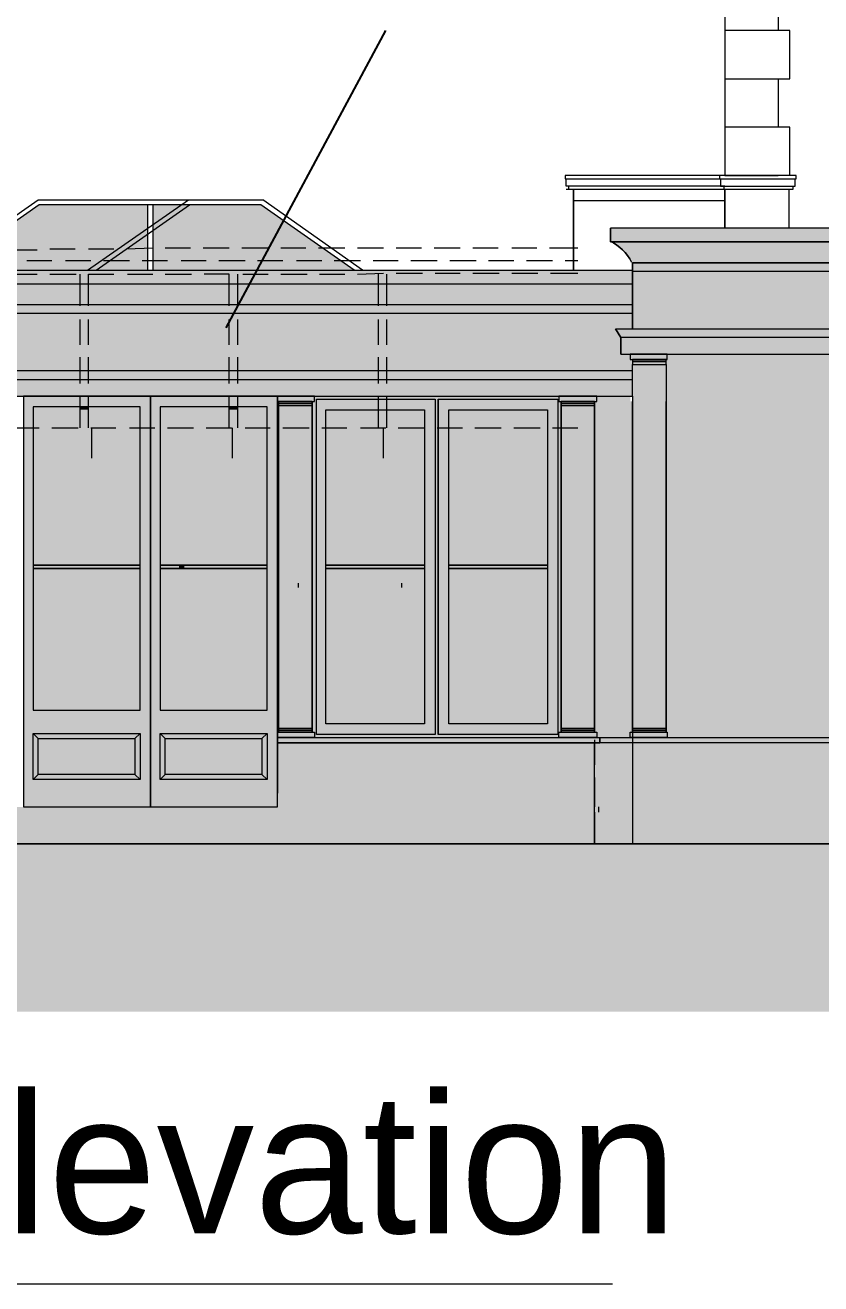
# Model space of a CAD drawing. Header units: millimetres. Extents: x -5841 to 140562, y 1006 to 102310.
# Drawn here: x 66002 to 70730, y 80517 to 87990 of the extents above; entities that cross this region are included whole.
import ezdxf

# ---------------------------------------------------------------- set-up
doc = ezdxf.new("R2010")
doc.units = ezdxf.units.MM
doc.header["$LTSCALE"] = 10
doc.layers.add('PDF17_0', color=7, linetype='Continuous')
doc.layers.add('PDF17_Text', color=7, linetype='Continuous')
doc.layers.add('PDF17_KD - WALL - LOADBEARING', color=7, linetype='Continuous', true_color=0x939598)
doc.styles.add('PDF FuturaCom-Book', font='arial.ttf')

msp = doc.modelspace()

# ---------------------------------------------------------------- linework, layer by layer
at = {"layer": 'PDF17_0', "lineweight": 0}
for p, q in [((69610.26657, 86579.51761), (69610.26657, 86186.57206)), ((69610.26657, 86186.57206), (69610.26657, 86579.51761)), ((69610.26657, 86579.51761), (69610.26657, 86186.57206)), ((69610.26657, 86186.57206), (69610.26657, 86579.51761)), ((69610.26657, 86579.51761), (77768.56471, 86579.51761))]:
    msp.add_line(p, q, dxfattribs=at)
for points in [[(70159.1429, 89305.18756), (70159.1429, 87097.20778), (69211.08378, 87097.20778), (69211.08378, 87078.49609), (70159.1429, 87078.49609)], [(70159.1429, 88244.85829), (70477.24168, 88244.85829), (70477.24168, 87957.94566)], [(70477.24168, 87671.03304), (70545.85122, 87671.03304), (70545.85122, 87957.94566), (70159.1429, 87957.94566)], [(70159.1429, 87671.03304), (70477.24168, 87671.03304), (70477.24168, 87384.12041)], [(70583.2746, 87097.20778), (70545.85122, 87097.20778), (70545.85122, 87384.12041), (70159.1429, 87384.12041)], [(70159.1429, 87034.83547), (69217.32102, 87034.83547), (69217.32102, 87078.49609)], [(70134.19397, 87078.49609), (70134.19397, 87034.83547), (70577.03737, 87034.83547), (70577.03737, 87078.49609)], [(70159.1429, 87097.20778), (70477.24168, 87097.20778)], [(69217.32102, 87016.12378), (70159.1429, 87016.12378), (70159.1429, 86785.34623), (70159.1429, 87016.12378)], [(69229.79548, 87034.83547), (69229.79548, 87016.12378)], [(69260.98163, 87016.12378), (69260.98163, 86535.85699)], [(70152.90566, 87034.83547), (70152.90566, 87016.12378), (70564.56291, 87016.12378), (70564.56291, 87034.83547)], [(70539.61399, 87016.12378), (70539.61399, 86785.34623)], [(67957.40035, 86535.85699), (67402.2868, 86922.56532), (66086.23106, 86922.56532), (65531.1175, 86535.85699)], [(66079.99382, 86953.75147), (67414.76126, 86953.75147)], [(66423.04153, 86535.85699), (66978.15509, 86922.56532)], [(66728.66585, 86922.56532), (66728.66585, 86535.85699)], [(66759.852, 86922.56532), (66759.852, 86535.85699)], [(70159.1429, 86947.51424), (69260.98163, 86947.51424)], [(77868.36041, 86704.26223), (69479.28472, 86704.26223), (77868.36041, 86704.26223), (77868.36041, 86785.34623), (69479.28472, 86785.34623), (69479.28472, 86704.26223), (69479.28472, 86785.34623)], [(63978.04698, 86535.85699), (69610.26657, 86535.85699)], [(69610.26657, 86529.61976), (77768.56471, 86529.61976)], [(63978.04698, 86454.77299), (69610.26657, 86454.77299)], [(69610.26657, 86330.02837), (64102.7916, 86330.02837), (64102.7916, 85937.08282), (64102.7916, 86330.02837)], [(64102.7916, 86280.13052), (69610.26657, 86280.13052)], [(69541.65703, 86136.67421), (69510.47087, 86186.57206)], [(69541.65703, 86036.87851), (77830.93702, 86036.87851)], [(69610.26657, 85787.38927), (69610.26657, 85974.5062)], [(69809.85796, 85974.5062), (69809.85796, 83791.47536), (69809.85796, 85756.20312)], [(69610.26657, 85937.08282), (64009.23313, 85937.08282), (64040.41929, 85887.18497), (69610.26657, 85887.18497)], [(64096.55437, 85787.38927), (64040.41929, 85787.38927), (64040.41929, 85887.18497), (64040.41929, 85787.38927), (64314.85745, 85787.38927), (64314.85745, 85756.20312), (64221.29899, 85756.20312), (64314.85745, 85756.20312), (64314.85745, 85787.38927), (64040.41929, 85787.38927), (69610.26657, 85787.38927), (69610.26657, 83130.32887)], [(68437.66714, 85768.67758), (68437.66714, 83779.00089)], [(68456.37883, 85768.67758), (68456.37883, 83779.00089)], [(64102.7916, 83729.10305), (64102.7916, 83130.32887), (86800.07519, 83130.32887), (86800.07519, 85700.06804), (85247.00468, 85700.06804)], [(66079.99382, 83754.05197), (66048.80767, 83785.23812)], [(66834.69877, 83754.05197), (66803.51262, 83785.23812)], [(67502.08249, 83760.2892), (69416.91241, 83760.2892)], [(72934.71069, 83729.10305), (67502.08249, 83729.10305), (69416.91241, 83729.10305)], [(67508.31972, 83760.2892), (72934.71069, 83760.2892)], [(69385.72625, 83130.32887), (69385.72625, 83729.10305)], [(66079.99382, 83541.98612), (66048.80767, 83510.79996)], [(66834.69877, 83541.98612), (66803.51262, 83510.79996)], [(87217.96967, 83130.32887), (89020.52943, 83130.32887), (62306.46907, 83130.32887)], [(62356.36692, 80516.92908), (69491.75918, 80516.92908)]]:
    msp.add_lwpolyline(points, dxfattribs=at)
at = {"layer": 'PDF17_0', "lineweight": 25}
msp.add_lwpolyline([(67196.45817, 86192.80929), (68144.51728, 87957.94566)], dxfattribs=at)
at = {"layer": 'PDF17_0', "lineweight": 0}
for points in [[(70583.2746, 87097.20778), (70127.95674, 87097.20778), (70127.95674, 87078.49609), (70583.2746, 87078.49609)], [(69260.98163, 86535.85699), (69260.98163, 87016.12378)], [(69610.26657, 86579.51761), (69610.26657, 86186.57206)], [(69510.47087, 86186.57206), (69541.65703, 86136.67421), (69541.65703, 86036.87851), (69541.65703, 86136.67421)], [(77830.93702, 86136.67421), (77830.93702, 86036.87851), (77830.93702, 86136.67421), (69541.65703, 86136.67421), (69541.65703, 86036.87851), (69541.65703, 86136.67421), (69510.47087, 86186.57206), (77862.12318, 86186.57206)], [(69597.79211, 86005.69236), (69816.09519, 86005.69236), (69816.09519, 86036.87851), (69597.79211, 86036.87851)], [(69597.79211, 86005.69236), (69816.09519, 86005.69236), (69816.09519, 86036.87851), (69597.79211, 86036.87851)], [(69597.79211, 86005.69236), (69816.09519, 86005.69236), (69816.09519, 86036.87851), (69597.79211, 86036.87851)], [(69597.79211, 86005.69236), (69816.09519, 86005.69236), (69816.09519, 86036.87851), (69597.79211, 86036.87851)], [(69610.26657, 85993.2179), (69809.85796, 85993.2179), (69809.85796, 86005.69236), (69610.26657, 86005.69236)], [(69610.26657, 85993.2179), (69809.85796, 85993.2179), (69809.85796, 86005.69236), (69610.26657, 86005.69236)], [(69610.26657, 85993.2179), (69809.85796, 85993.2179), (69809.85796, 86005.69236), (69610.26657, 86005.69236)], [(69610.26657, 85993.2179), (69809.85796, 85993.2179), (69809.85796, 86005.69236), (69610.26657, 86005.69236)], [(69610.26657, 85974.5062), (69809.85796, 85974.5062), (69809.85796, 85993.2179), (69610.26657, 85993.2179)], [(69610.26657, 85974.5062), (69809.85796, 85974.5062), (69809.85796, 85993.2179), (69610.26657, 85993.2179)], [(69610.26657, 85974.5062), (69809.85796, 85974.5062), (69809.85796, 85993.2179), (69610.26657, 85993.2179)], [(69610.26657, 85974.5062), (69809.85796, 85974.5062), (69809.85796, 85993.2179), (69610.26657, 85993.2179)], [(66747.37754, 85787.38927), (65992.67259, 85787.38927), (65992.67259, 83348.63196), (66747.37754, 83348.63196)], [(66747.37754, 85787.38927), (65992.67259, 85787.38927), (65992.67259, 83348.63196), (66747.37754, 83348.63196)], [(66685.00523, 85725.01696), (66048.80767, 85725.01696), (66048.80767, 83922.45721), (66685.00523, 83922.45721)], [(66685.00523, 85725.01696), (66048.80767, 85725.01696), (66048.80767, 83922.45721), (66685.00523, 83922.45721)], [(66747.37754, 83429.71596), (66747.37754, 85787.38927)], [(67502.08249, 85787.38927), (66747.37754, 85787.38927), (66747.37754, 83348.63196), (67502.08249, 83348.63196)], [(67502.08249, 85787.38927), (66747.37754, 85787.38927), (66747.37754, 83348.63196), (67502.08249, 83348.63196)], [(67439.71018, 85725.01696), (66803.51262, 85725.01696), (66803.51262, 83922.45721), (67439.71018, 83922.45721)], [(67439.71018, 85725.01696), (66803.51262, 85725.01696), (66803.51262, 83922.45721), (67439.71018, 83922.45721)], [(67502.08249, 85756.20312), (67720.38558, 85756.20312), (67720.38558, 85787.38927), (67502.08249, 85787.38927)], [(67502.08249, 85756.20312), (67720.38558, 85756.20312), (67720.38558, 85787.38927), (67502.08249, 85787.38927)], [(67502.08249, 83429.71596), (67502.08249, 85787.38927)], [(67508.31972, 85756.20312), (67508.31972, 83791.47536)], [(67508.31972, 85743.72866), (67707.91111, 85743.72866), (67707.91111, 85756.20312), (67508.31972, 85756.20312)], [(67508.31972, 85743.72866), (67707.91111, 85743.72866), (67707.91111, 85756.20312), (67508.31972, 85756.20312)], [(67508.31972, 85756.20312), (67508.31972, 83791.47536)], [(67508.31972, 85731.2542), (67707.91111, 85731.2542), (67707.91111, 85743.72866), (67508.31972, 85743.72866)], [(67508.31972, 85731.2542), (67707.91111, 85731.2542), (67707.91111, 85743.72866), (67508.31972, 85743.72866)], [(67707.91111, 85756.20312), (67707.91111, 83791.47536)], [(67732.86004, 85768.67758), (68437.66714, 85768.67758), (68437.66714, 83779.00089), (67732.86004, 83779.00089)], [(68456.37883, 85768.67758), (69167.42317, 85768.67758), (69167.42317, 83779.00089), (68456.37883, 83779.00089)], [(69173.6604, 85756.20312), (69398.20071, 85756.20312), (69398.20071, 85787.38927), (69173.6604, 85787.38927)], [(69173.6604, 85756.20312), (69398.20071, 85756.20312), (69398.20071, 85787.38927), (69173.6604, 85787.38927)], [(69186.13486, 85756.20312), (69186.13486, 83791.47536)], [(69186.13486, 85743.72866), (69385.72625, 85743.72866), (69385.72625, 85756.20312), (69186.13486, 85756.20312)], [(69186.13486, 85743.72866), (69385.72625, 85743.72866), (69385.72625, 85756.20312), (69186.13486, 85756.20312)], [(69186.13486, 85731.2542), (69385.72625, 85731.2542), (69385.72625, 85743.72866), (69186.13486, 85743.72866)], [(69186.13486, 85731.2542), (69385.72625, 85731.2542), (69385.72625, 85743.72866), (69186.13486, 85743.72866)], [(69385.72625, 85756.20312), (69385.72625, 83791.47536)], [(69610.26657, 85756.20312), (69610.26657, 83791.47536)], [(67788.99512, 85706.30527), (68375.29483, 85706.30527), (68375.29483, 83841.3732), (67788.99512, 83841.3732)], [(68518.75114, 85706.30527), (69105.05086, 85706.30527), (69105.05086, 83841.3732), (68518.75114, 83841.3732)], [(66685.00523, 84783.19508), (66048.80767, 84783.19508)], [(66685.00523, 84764.48339), (66048.80767, 84764.48339)], [(67439.71018, 84783.19508), (66803.51262, 84783.19508)], [(67439.71018, 84764.48339), (66803.51262, 84764.48339)], [(68375.29483, 84783.19508), (67788.99512, 84783.19508)], [(68375.29483, 84764.48339), (67788.99512, 84764.48339)], [(69105.05086, 84783.19508), (68518.75114, 84783.19508)], [(69105.05086, 84764.48339), (68518.75114, 84764.48339)], [(66048.80767, 83785.23812), (66685.00523, 83785.23812), (66685.00523, 83510.79996), (66048.80767, 83510.79996)], [(66048.80767, 83785.23812), (66685.00523, 83785.23812), (66685.00523, 83510.79996), (66048.80767, 83510.79996)], [(66685.00523, 83785.23812), (66653.81908, 83754.05197)], [(66803.51262, 83785.23812), (67439.71018, 83785.23812), (67439.71018, 83510.79996), (66803.51262, 83510.79996)], [(66803.51262, 83785.23812), (67439.71018, 83785.23812), (67439.71018, 83510.79996), (66803.51262, 83510.79996)], [(67439.71018, 83785.23812), (67408.52403, 83754.05197)], [(67502.08249, 83791.47536), (67720.38558, 83791.47536), (67720.38558, 83760.2892), (67502.08249, 83760.2892)], [(67508.31972, 83816.42428), (67707.91111, 83816.42428), (67707.91111, 83803.94982), (67508.31972, 83803.94982)], [(67508.31972, 83816.42428), (67707.91111, 83816.42428), (67707.91111, 83803.94982), (67508.31972, 83803.94982)], [(67508.31972, 83803.94982), (67707.91111, 83803.94982), (67707.91111, 83791.47536), (67508.31972, 83791.47536)], [(67508.31972, 83803.94982), (67707.91111, 83803.94982), (67707.91111, 83791.47536), (67508.31972, 83791.47536)], [(69173.6604, 83791.47536), (69398.20071, 83791.47536), (69398.20071, 83760.2892), (69173.6604, 83760.2892)], [(69173.6604, 83791.47536), (69398.20071, 83791.47536), (69398.20071, 83760.2892), (69173.6604, 83760.2892)], [(69186.13486, 83816.42428), (69385.72625, 83816.42428), (69385.72625, 83803.94982), (69186.13486, 83803.94982)], [(69186.13486, 83816.42428), (69385.72625, 83816.42428), (69385.72625, 83803.94982), (69186.13486, 83803.94982)], [(69186.13486, 83803.94982), (69385.72625, 83803.94982), (69385.72625, 83791.47536), (69186.13486, 83791.47536)], [(69186.13486, 83803.94982), (69385.72625, 83803.94982), (69385.72625, 83791.47536), (69186.13486, 83791.47536)], [(69597.79211, 83791.47536), (69816.09519, 83791.47536), (69816.09519, 83760.2892), (69597.79211, 83760.2892)], [(69610.26657, 83816.42428), (69809.85796, 83816.42428), (69809.85796, 83803.94982), (69610.26657, 83803.94982)], [(69610.26657, 83816.42428), (69809.85796, 83816.42428), (69809.85796, 83803.94982), (69610.26657, 83803.94982)], [(69610.26657, 83803.94982), (69809.85796, 83803.94982), (69809.85796, 83791.47536), (69610.26657, 83791.47536)], [(69610.26657, 83803.94982), (69809.85796, 83803.94982), (69809.85796, 83791.47536), (69610.26657, 83791.47536)], [(66079.99382, 83754.05197), (66653.81908, 83754.05197), (66653.81908, 83541.98612), (66079.99382, 83541.98612)], [(66079.99382, 83754.05197), (66653.81908, 83754.05197), (66653.81908, 83541.98612), (66079.99382, 83541.98612)], [(66834.69877, 83754.05197), (67408.52403, 83754.05197), (67408.52403, 83541.98612), (66834.69877, 83541.98612)], [(66834.69877, 83754.05197), (67408.52403, 83754.05197), (67408.52403, 83541.98612), (66834.69877, 83541.98612)], [(69416.91241, 83760.2892), (69416.91241, 83729.10305), (69385.72625, 83729.10305), (69416.91241, 83729.10305)], [(66685.00523, 83510.79996), (66653.81908, 83541.98612)], [(67439.71018, 83510.79996), (67408.52403, 83541.98612)]]:
    msp.add_lwpolyline(points, close=True, dxfattribs=at)
msp.add_lwpolyline([(69605.79448, 86583.92311, 0.1570923736), (69478.53808, 86708.17735, -0.1570923736)], format="xyb", close=True, dxfattribs=at)
at = {"layer": 'PDF17_0', "color": 0, "lineweight": 0, "true_color": 0x939598}
for points in [[(66073.75659, 86654.36438), (65917.82582, 86654.36438)], [(66298.29691, 86660.60161), (66148.60337, 86660.60161)], [(66529.07446, 86660.60161), (66379.38091, 86660.60161)], [(66759.852, 86666.83885), (66603.92123, 86660.60161)], [(66984.39232, 86666.83885), (66834.69877, 86666.83885)], [(67215.16987, 86666.83885), (67059.23909, 86666.83885)], [(67445.94741, 86666.83885), (67364.86341, 86666.83885), (67290.01664, 86666.83885)], [(67670.48773, 86666.83885), (67520.79418, 86666.83885)], [(67901.26528, 86666.83885), (67745.3345, 86666.83885)], [(68132.04282, 86666.83885), (67976.11205, 86666.83885)], [(68356.58314, 86666.83885), (68206.88959, 86666.83885)], [(68587.36068, 86666.83885), (68431.42991, 86666.83885)], [(68811.901, 86666.83885), (68662.20746, 86666.83885)], [(69042.67855, 86666.83885), (68892.985, 86666.83885)], [(69285.93056, 86666.83885), (69117.52532, 86666.83885)], [(66011.38428, 86591.99207), (66161.07783, 86591.99207)], [(66242.16183, 86591.99207), (66391.85537, 86591.99207)], [(66466.70215, 86591.99207), (66622.63292, 86591.99207)], [(66697.47969, 86591.99207), (66847.17324, 86591.99207)], [(66928.25724, 86591.99207), (67077.95078, 86591.99207)], [(67152.79756, 86591.99207), (67308.72833, 86591.99207)], [(67383.5751, 86591.99207), (67533.26865, 86591.99207)], [(67614.35265, 86591.99207), (67764.04619, 86591.99207)], [(67838.89297, 86591.99207), (67994.82374, 86591.99207)], [(68069.67051, 86591.99207), (68219.36406, 86591.99207)], [(68294.21083, 86591.99207), (68450.1416, 86591.99207)], [(68524.98837, 86591.99207), (68680.91915, 86591.99207)], [(68755.76592, 86591.99207), (68905.45947, 86591.99207)], [(68980.30624, 86591.99207), (69136.23701, 86591.99207)], [(69211.08378, 86591.99207), (69285.93056, 86591.99207)], [(65924.06305, 86510.90807), (66073.75659, 86510.90807)], [(66148.60337, 86510.90807), (66304.53414, 86510.90807)], [(66329.48306, 86323.79114), (66329.48306, 86510.90807)], [(66379.38091, 86323.79114), (66379.38091, 86510.90807), (66529.07446, 86510.90807)], [(66610.15846, 86510.90807), (66759.852, 86510.90807)], [(66834.69877, 86510.90807), (66990.62955, 86510.90807)], [(67215.16987, 86323.79114), (67215.16987, 86510.90807), (67065.47632, 86510.90807)], [(67265.06771, 86323.79114), (67265.06771, 86510.90807)], [(67296.25387, 86510.90807), (67445.94741, 86510.90807)], [(67520.79418, 86510.90807), (67676.72496, 86510.90807)], [(67751.57173, 86510.90807), (67901.26528, 86510.90807)], [(67976.11205, 86510.90807), (68132.04282, 86517.1453)], [(68100.85667, 86323.79114), (68100.85667, 86510.90807)], [(68150.75452, 86323.79114), (68150.75452, 86510.90807)], [(68206.88959, 86517.1453), (68362.82037, 86517.1453)], [(68437.66714, 86517.1453), (68587.36068, 86517.1453)], [(68662.20746, 86517.1453), (68818.13823, 86517.1453)], [(68892.985, 86517.1453), (69048.91578, 86517.1453)], [(69123.76255, 86517.1453), (69285.93056, 86517.1453)], [(66329.48306, 86093.01359), (66329.48306, 86242.70714)], [(66379.38091, 86093.01359), (66379.38091, 86242.70714)], [(67215.16987, 86093.01359), (67215.16987, 86242.70714)], [(67265.06771, 86093.01359), (67265.06771, 86242.70714)], [(68100.85667, 86093.01359), (68100.85667, 86242.70714)], [(68150.75452, 86093.01359), (68150.75452, 86242.70714)], [(66329.48306, 85862.23605), (66329.48306, 86018.16682)], [(66379.38091, 85862.23605), (66379.38091, 86018.16682)], [(67215.16987, 85862.23605), (67215.16987, 86018.16682)], [(67265.06771, 85862.23605), (67265.06771, 86018.16682)], [(68100.85667, 85862.23605), (68100.85667, 86018.16682)], [(68150.75452, 85862.23605), (68150.75452, 86018.16682)], [(66329.48306, 85600.27234), (66329.48306, 85787.38927)], [(66379.38091, 85600.27234), (66379.38091, 85787.38927)], [(67215.16987, 85600.27234), (67215.16987, 85787.38927)], [(67265.06771, 85600.27234), (67265.06771, 85787.38927)], [(68100.85667, 85600.27234), (68100.85667, 85787.38927)], [(68150.75452, 85600.27234), (68150.75452, 85787.38927)], [(65936.53751, 85600.27234), (66086.23106, 85600.27234)], [(66161.07783, 85600.27234), (66317.0086, 85600.27234)], [(66391.85537, 85600.27234), (66541.54892, 85600.27234)], [(66398.09261, 85419.39265), (66398.09261, 85600.27234)], [(66622.63292, 85600.27234), (66772.32646, 85600.27234)], [(66847.17324, 85600.27234), (67003.10401, 85600.27234)], [(67077.95078, 85600.27234), (67227.64433, 85600.27234)], [(67233.88156, 85419.39265), (67233.88156, 85600.27234)], [(67308.72833, 85600.27234), (67458.42187, 85600.27234)], [(67508.31972, 85419.39265), (67508.31972, 85600.27234)], [(67533.26865, 85600.27234), (67689.19942, 85600.27234)], [(67764.04619, 85600.27234), (67913.73974, 85600.27234)], [(67994.82374, 85600.27234), (68144.51728, 85600.27234)], [(68132.04282, 85419.39265), (68132.04282, 85600.27234)], [(68219.36406, 85600.27234), (68375.29483, 85600.27234)], [(68450.1416, 85600.27234), (68599.83515, 85600.27234)], [(68674.68192, 85600.27234), (68830.61269, 85600.27234)], [(68905.45947, 85600.27234), (69061.39024, 85600.27234)], [(69136.23701, 85600.27234), (69285.93056, 85600.27234)], [(69385.72625, 85600.27234), (69385.72625, 85531.6628), (69385.72625, 85388.20649), (69385.72625, 85531.6628), (69385.72625, 85600.27234), (69385.72625, 85425.62988)], [(69385.72625, 85350.7831), (69385.72625, 85201.08956)], [(69385.72625, 85120.00556), (69385.72625, 84970.31201)], [(69385.72625, 84895.46524), (69385.72625, 84739.53447)], [(67626.82711, 84652.21323), (67626.82711, 84677.16216)], [(68238.07575, 84677.16216), (68238.07575, 84652.21323)], [(69385.72625, 84664.6877), (69385.72625, 84514.99415)], [(69385.72625, 84433.91015), (69385.72625, 84284.2166)], [(69385.72625, 84209.36983), (69385.72625, 84053.43906)], [(69385.72625, 83978.59229), (69385.72625, 83828.89874)], [(69385.72625, 83747.81474), (69385.72625, 83598.12119)], [(69385.72625, 83523.27442), (69385.72625, 83348.63196)], [(69410.67518, 83317.4458), (69410.67518, 83348.63196)], [(69385.72625, 83317.4458), (69385.72625, 83130.32887)]]:
    msp.add_lwpolyline(points, dxfattribs=at)
at = {"layer": 'PDF17_0', "color": 0, "lineweight": 0, "true_color": 0xededee}
msp.add_lwpolyline([(77768.56471, 86579.51761), (69610.26657, 86579.51761), (77768.56471, 86579.51761)], dxfattribs=at)
at = {"layer": 'PDF17_0', "color": 0, "lineweight": 0, "true_color": 0x939598}
for points in [[(69385.72625, 85163.66617), (69385.72625, 85313.35972)], [(69385.72625, 84932.88863), (69385.72625, 85088.8194)], [(69385.72625, 84702.11108), (69385.72625, 84858.04186)], [(69385.72625, 84477.57077), (69385.72625, 84627.26431)], [(69385.72625, 84259.26768), (69385.72625, 84402.72399)]]:
    msp.add_lwpolyline(points, close=True, dxfattribs=at)
at = {"layer": 'PDF17_0', "color": 0, "true_color": 0xededee, "transparency": 33554559}
for points in [[(77868.36041, 86785.34623), (69479.28472, 86785.34623), (77868.36041, 86704.26223)], [(69479.28472, 86785.34623), (77868.36041, 86704.26223), (69479.28472, 86704.26223)], [(77868.36041, 86704.26223), (69479.28472, 86704.26223), (77824.69979, 86660.60161)], [(69479.28472, 86704.26223), (77824.69979, 86660.60161), (69547.89426, 86660.60161)], [(77824.69979, 86660.60161), (69547.89426, 86660.60161), (77818.46256, 86648.12715)], [(69547.89426, 86660.60161), (77818.46256, 86648.12715), (69554.13149, 86648.12715)], [(77818.46256, 86648.12715), (69554.13149, 86648.12715), (77787.2764, 86616.941)], [(69554.13149, 86648.12715), (77787.2764, 86616.941), (69579.08041, 86616.941)], [(77787.2764, 86616.941), (69579.08041, 86616.941), (77768.56471, 86579.51761)], [(69579.08041, 86616.941), (77768.56471, 86579.51761), (69610.26657, 86579.51761)], [(69610.26657, 86579.51761), (77768.56471, 86579.51761), (77768.56471, 86579.51761)], [(77768.56471, 86579.51761), (69610.26657, 86579.51761), (77768.56471, 86186.57206)], [(69610.26657, 86579.51761), (77768.56471, 86186.57206), (69610.26657, 86186.57206)], [(69610.26657, 86535.85699), (63978.04698, 86535.85699), (69610.26657, 86454.77299)], [(63978.04698, 86535.85699), (69610.26657, 86454.77299), (63978.04698, 86454.77299)], [(69610.26657, 86454.77299), (63978.04698, 86454.77299), (69610.26657, 86436.0613)], [(63978.04698, 86454.77299), (69610.26657, 86436.0613), (64009.23313, 86436.0613)], [(69610.26657, 86436.0613), (64009.23313, 86436.0613), (69610.26657, 86404.87514)], [(64009.23313, 86436.0613), (69610.26657, 86404.87514), (64052.89375, 86404.87514)], [(69610.26657, 86404.87514), (64052.89375, 86404.87514), (69610.26657, 86373.68899)], [(64052.89375, 86404.87514), (69610.26657, 86373.68899), (64077.84267, 86373.68899)], [(69610.26657, 86373.68899), (64077.84267, 86373.68899), (69610.26657, 86330.02837)], [(64077.84267, 86373.68899), (69610.26657, 86330.02837), (64102.7916, 86330.02837)], [(69610.26657, 86330.02837), (64102.7916, 86330.02837), (69610.26657, 86186.57206)], [(64102.7916, 86330.02837), (69610.26657, 86186.57206), (64102.7916, 86186.57206)], [(69510.47087, 86186.57206), (64102.7916, 86186.57206), (69541.65703, 86136.67421)], [(64102.7916, 86186.57206), (69541.65703, 86136.67421), (64102.7916, 86136.67421)], [(77862.12318, 86186.57206), (69510.47087, 86186.57206), (77830.93702, 86136.67421)], [(69510.47087, 86186.57206), (77830.93702, 86136.67421), (69541.65703, 86136.67421)], [(69541.65703, 86136.67421), (64102.7916, 86136.67421), (69541.65703, 86036.87851)], [(64102.7916, 86136.67421), (69541.65703, 86036.87851), (64102.7916, 86036.87851)], [(77830.93702, 86136.67421), (69541.65703, 86136.67421), (77830.93702, 86036.87851)], [(69541.65703, 86136.67421), (77830.93702, 86036.87851), (69541.65703, 86036.87851)], [(69597.79211, 86036.87851), (64102.7916, 86036.87851), (69597.79211, 86005.69236)], [(64102.7916, 86036.87851), (69597.79211, 86005.69236), (64102.7916, 86005.69236)], [(71038.59247, 86036.87851), (69816.09519, 86036.87851), (71038.59247, 86005.69236)], [(69816.09519, 86036.87851), (71038.59247, 86005.69236), (69816.09519, 86005.69236)], [(69610.26657, 86005.69236), (64102.7916, 86005.69236), (69610.26657, 85937.08282)], [(64102.7916, 86005.69236), (69610.26657, 85937.08282), (64102.7916, 85937.08282)], [(71044.8297, 86005.69236), (69809.85796, 86005.69236), (71044.8297, 83791.47536)], [(69809.85796, 86005.69236), (71044.8297, 83791.47536), (69809.85796, 83791.47536)], [(69610.26657, 85937.08282), (64009.23313, 85937.08282), (69610.26657, 85887.18497)], [(64009.23313, 85937.08282), (69610.26657, 85887.18497), (64040.41929, 85887.18497)], [(69610.26657, 85887.18497), (64040.41929, 85887.18497), (69610.26657, 85787.38927)], [(64040.41929, 85887.18497), (69610.26657, 85787.38927), (64040.41929, 85787.38927)], [(69610.26657, 85756.20312), (69385.72625, 85756.20312), (69610.26657, 85743.72866)], [(69385.72625, 85756.20312), (69610.26657, 85743.72866), (69385.72625, 85743.72866)], [(69610.26657, 85743.72866), (69385.72625, 85743.72866), (69610.26657, 85731.2542)], [(69385.72625, 85743.72866), (69610.26657, 85731.2542), (69385.72625, 85731.2542)], [(69610.26657, 85731.2542), (69385.72625, 85731.2542), (69610.26657, 83816.42428)], [(69385.72625, 85731.2542), (69610.26657, 83816.42428), (69385.72625, 83816.42428)], [(69597.79211, 85787.38927), (69398.20071, 85787.38927), (69597.79211, 85756.20312)], [(69398.20071, 85787.38927), (69597.79211, 85756.20312), (69398.20071, 85756.20312)], [(69610.26657, 83816.42428), (69385.72625, 83816.42428), (69610.26657, 83803.94982)], [(69385.72625, 83816.42428), (69610.26657, 83803.94982), (69385.72625, 83803.94982)], [(69610.26657, 83803.94982), (69385.72625, 83803.94982), (69610.26657, 83791.47536)], [(69385.72625, 83803.94982), (69610.26657, 83791.47536), (69385.72625, 83791.47536)], [(69597.79211, 83791.47536), (69398.20071, 83791.47536), (69597.79211, 83760.2892)], [(69398.20071, 83791.47536), (69597.79211, 83760.2892), (69398.20071, 83760.2892)], [(71038.59247, 83791.47536), (69816.09519, 83791.47536), (71038.59247, 83760.2892)], [(69816.09519, 83791.47536), (71038.59247, 83760.2892), (69816.09519, 83760.2892)], [(69385.72625, 83729.10305), (67502.08249, 83729.10305), (69385.72625, 83348.63196)], [(67502.08249, 83729.10305), (69385.72625, 83348.63196), (67502.08249, 83348.63196)], [(69610.26657, 83729.10305), (69385.72625, 83729.10305), (69610.26657, 83130.32887)], [(69385.72625, 83729.10305), (69610.26657, 83130.32887), (69385.72625, 83130.32887)], [(72934.71069, 83729.10305), (69610.26657, 83729.10305), (72934.71069, 83348.63196)], [(69610.26657, 83729.10305), (72934.71069, 83348.63196), (69610.26657, 83348.63196)], [(69385.72625, 83348.63196), (64102.7916, 83348.63196), (69385.72625, 83130.32887)], [(64102.7916, 83348.63196), (69385.72625, 83130.32887), (64102.7916, 83130.32887)], [(77768.56471, 83348.63196), (69610.26657, 83348.63196), (77768.56471, 83130.32887)], [(69610.26657, 83348.63196), (77768.56471, 83130.32887), (69610.26657, 83130.32887)]]:
    msp.add_solid(points, dxfattribs=at)
at = {"layer": 'PDF17_0', "color": 0, "true_color": 0xc0ab87, "transparency": 33554559}
for points in [[(69816.09519, 86036.87851), (69597.79211, 86036.87851), (69816.09519, 86005.69236)], [(69597.79211, 86036.87851), (69816.09519, 86005.69236), (69597.79211, 86005.69236)], [(69809.85796, 86005.69236), (69610.26657, 86005.69236), (69809.85796, 85999.45513)], [(69610.26657, 86005.69236), (69809.85796, 85999.45513), (69610.26657, 85999.45513)], [(69809.85796, 85999.45513), (69610.26657, 85999.45513), (69809.85796, 83791.47536)], [(69610.26657, 85999.45513), (69809.85796, 83791.47536), (69610.26657, 83791.47536)], [(66747.37754, 85787.38927), (65992.67259, 85787.38927), (66747.37754, 85725.01696)], [(65992.67259, 85787.38927), (66747.37754, 85725.01696), (65992.67259, 85725.01696)], [(66048.80767, 85725.01696), (65992.67259, 85725.01696), (66048.80767, 83922.45721)], [(65992.67259, 85725.01696), (66048.80767, 83922.45721), (65992.67259, 83922.45721)], [(66747.37754, 85725.01696), (66685.00523, 85725.01696), (66747.37754, 83922.45721)], [(66685.00523, 85725.01696), (66747.37754, 83922.45721), (66685.00523, 83922.45721)], [(67502.08249, 85787.38927), (66747.37754, 85787.38927), (67502.08249, 85725.01696)], [(66747.37754, 85787.38927), (67502.08249, 85725.01696), (66747.37754, 85725.01696)], [(66803.51262, 85725.01696), (66747.37754, 85725.01696), (66803.51262, 83922.45721)], [(66747.37754, 85725.01696), (66803.51262, 83922.45721), (66747.37754, 83922.45721)], [(67502.08249, 85725.01696), (67439.71018, 85725.01696), (67502.08249, 83922.45721)], [(67439.71018, 85725.01696), (67502.08249, 83922.45721), (67439.71018, 83922.45721)], [(67720.38558, 85787.38927), (67502.08249, 85787.38927), (67720.38558, 85756.20312)], [(67502.08249, 85787.38927), (67720.38558, 85756.20312), (67502.08249, 85756.20312)], [(67508.31972, 85756.20312), (67502.08249, 85756.20312), (67508.31972, 85600.27234)], [(67502.08249, 85756.20312), (67508.31972, 85600.27234), (67502.08249, 85600.27234)], [(67707.91111, 85756.20312), (67508.31972, 85756.20312), (67707.91111, 83791.47536)], [(67508.31972, 85756.20312), (67707.91111, 83791.47536), (67508.31972, 83791.47536)], [(69186.13486, 85756.20312), (67707.91111, 85756.20312), (69186.13486, 85706.30527)], [(67707.91111, 85756.20312), (69186.13486, 85706.30527), (67707.91111, 85706.30527)], [(69173.6604, 85787.38927), (67720.38558, 85787.38927), (69173.6604, 85756.20312)], [(67720.38558, 85787.38927), (69173.6604, 85756.20312), (67720.38558, 85756.20312)], [(69398.20071, 85787.38927), (69173.6604, 85787.38927), (69398.20071, 85756.20312)], [(69173.6604, 85787.38927), (69398.20071, 85756.20312), (69173.6604, 85756.20312)], [(69385.72625, 85756.20312), (69186.13486, 85756.20312), (69385.72625, 83791.47536)], [(69186.13486, 85756.20312), (69385.72625, 83791.47536), (69186.13486, 83791.47536)], [(67788.99512, 85706.30527), (67707.91111, 85706.30527), (67788.99512, 84783.19508)], [(67707.91111, 85706.30527), (67788.99512, 84783.19508), (67707.91111, 84783.19508)], [(68518.75114, 85706.30527), (68375.29483, 85706.30527), (68518.75114, 84783.19508)], [(68375.29483, 85706.30527), (68518.75114, 84783.19508), (68375.29483, 84783.19508)], [(69186.13486, 85706.30527), (69105.05086, 85706.30527), (69186.13486, 84783.19508)], [(69105.05086, 85706.30527), (69186.13486, 84783.19508), (69105.05086, 84783.19508)], [(67508.31972, 85600.27234), (67502.08249, 85600.27234), (67508.31972, 85531.6628)], [(67502.08249, 85600.27234), (67508.31972, 85531.6628), (67502.08249, 85531.6628)], [(67508.31972, 85531.6628), (67502.08249, 85531.6628), (67508.31972, 83803.94982)], [(67502.08249, 85531.6628), (67508.31972, 83803.94982), (67502.08249, 83803.94982)], [(66685.00523, 84783.19508), (66048.80767, 84783.19508), (66685.00523, 84764.48339)], [(66048.80767, 84783.19508), (66685.00523, 84764.48339), (66048.80767, 84764.48339)], [(66915.78278, 84783.19508), (66803.51262, 84783.19508), (66915.78278, 84764.48339)], [(66803.51262, 84783.19508), (66915.78278, 84764.48339), (66803.51262, 84764.48339)], [(66946.96893, 84783.19508), (66915.78278, 84783.19508), (66946.96893, 84764.48339)], [(66915.78278, 84783.19508), (66946.96893, 84764.48339), (66915.78278, 84764.48339)], [(67439.71018, 84783.19508), (66946.96893, 84783.19508), (67439.71018, 84764.48339)], [(66946.96893, 84783.19508), (67439.71018, 84764.48339), (66946.96893, 84764.48339)], [(69186.13486, 84783.19508), (67707.91111, 84783.19508), (69186.13486, 84764.48339)], [(67707.91111, 84783.19508), (69186.13486, 84764.48339), (67707.91111, 84764.48339)], [(67788.99512, 84764.48339), (67707.91111, 84764.48339), (67788.99512, 83841.3732)], [(67707.91111, 84764.48339), (67788.99512, 83841.3732), (67707.91111, 83841.3732)], [(68518.75114, 84764.48339), (68375.29483, 84764.48339), (68518.75114, 83841.3732)], [(68375.29483, 84764.48339), (68518.75114, 83841.3732), (68375.29483, 83841.3732)], [(69186.13486, 84764.48339), (69105.05086, 84764.48339), (69186.13486, 83841.3732)], [(69105.05086, 84764.48339), (69186.13486, 83841.3732), (69105.05086, 83841.3732)], [(66747.37754, 83922.45721), (65992.67259, 83922.45721), (66747.37754, 83348.63196)], [(65992.67259, 83922.45721), (66747.37754, 83348.63196), (65992.67259, 83348.63196)], [(67502.08249, 83922.45721), (66747.37754, 83922.45721), (67502.08249, 83348.63196)], [(66747.37754, 83922.45721), (67502.08249, 83348.63196), (66747.37754, 83348.63196)], [(67508.31972, 83803.94982), (67502.08249, 83803.94982), (67508.31972, 83791.47536)], [(67502.08249, 83803.94982), (67508.31972, 83791.47536), (67502.08249, 83791.47536)], [(67720.38558, 83791.47536), (67502.08249, 83791.47536), (67720.38558, 83760.2892)], [(67502.08249, 83791.47536), (67720.38558, 83760.2892), (67502.08249, 83760.2892)], [(69186.13486, 83841.3732), (67707.91111, 83841.3732), (69186.13486, 83791.47536)], [(67707.91111, 83841.3732), (69186.13486, 83791.47536), (67707.91111, 83791.47536)], [(69173.6604, 83791.47536), (67720.38558, 83791.47536), (69173.6604, 83760.2892)], [(67720.38558, 83791.47536), (69173.6604, 83760.2892), (67720.38558, 83760.2892)], [(69398.20071, 83791.47536), (69173.6604, 83791.47536), (69398.20071, 83760.2892)], [(69173.6604, 83791.47536), (69398.20071, 83760.2892), (69173.6604, 83760.2892)], [(69816.09519, 83791.47536), (69597.79211, 83791.47536), (69816.09519, 83760.2892)], [(69597.79211, 83791.47536), (69816.09519, 83760.2892), (69597.79211, 83760.2892)], [(69416.91241, 83760.2892), (67502.08249, 83760.2892), (69416.91241, 83729.10305)], [(67502.08249, 83760.2892), (69416.91241, 83729.10305), (67502.08249, 83729.10305)], [(69610.26657, 83760.2892), (69416.91241, 83760.2892), (69610.26657, 83729.10305)], [(69416.91241, 83760.2892), (69610.26657, 83729.10305), (69416.91241, 83729.10305)], [(72934.71069, 83760.2892), (69610.26657, 83760.2892), (72934.71069, 83729.10305)], [(69610.26657, 83760.2892), (72934.71069, 83729.10305), (69610.26657, 83729.10305)]]:
    msp.add_solid(points, dxfattribs=at)
at = {"layer": 'PDF17_KD - WALL - LOADBEARING', "color": 7, "lineweight": 0}
for points in [[(65481.21965, 86535.85699), (66079.99382, 86953.75147)], [(66373.14368, 86535.85699), (66971.91786, 86953.75147)], [(68007.2982, 86535.85699), (67414.76126, 86953.75147)]]:
    msp.add_lwpolyline(points, dxfattribs=at)
at = {"layer": 'PDF17_KD - WALL - LOADBEARING', "color": 0, "true_color": 0xafdcf8, "transparency": 33554559}
for points in [[(66086.23106, 86922.56532), (66728.66585, 86535.85699), (65531.1175, 86535.85699)], [(66728.66585, 86922.56532), (66086.23106, 86922.56532), (66728.66585, 86535.85699)], [(67402.2868, 86922.56532), (66759.852, 86922.56532), (67957.40035, 86535.85699)], [(66759.852, 86922.56532), (67957.40035, 86535.85699), (66759.852, 86535.85699)], [(66329.48306, 85725.01696), (66048.80767, 85725.01696), (66329.48306, 85706.30527)], [(66048.80767, 85725.01696), (66329.48306, 85706.30527), (66048.80767, 85706.30527)], [(66379.38091, 85725.01696), (66329.48306, 85725.01696), (66379.38091, 85706.30527)], [(66329.48306, 85725.01696), (66379.38091, 85706.30527), (66329.48306, 85706.30527)], [(66685.00523, 85725.01696), (66379.38091, 85725.01696), (66685.00523, 85706.30527)], [(66379.38091, 85725.01696), (66685.00523, 85706.30527), (66379.38091, 85706.30527)], [(67215.16987, 85725.01696), (66803.51262, 85725.01696), (67215.16987, 85706.30527)], [(66803.51262, 85725.01696), (67215.16987, 85706.30527), (66803.51262, 85706.30527)], [(67265.06771, 85725.01696), (67215.16987, 85725.01696), (67265.06771, 85706.30527)], [(67215.16987, 85725.01696), (67265.06771, 85706.30527), (67215.16987, 85706.30527)], [(67439.71018, 85725.01696), (67265.06771, 85725.01696), (67439.71018, 85706.30527)], [(67265.06771, 85725.01696), (67439.71018, 85706.30527), (67265.06771, 85706.30527)], [(66329.48306, 85706.30527), (66048.80767, 85706.30527), (66329.48306, 85600.27234)], [(66048.80767, 85706.30527), (66329.48306, 85600.27234), (66048.80767, 85600.27234)], [(66379.38091, 85706.30527), (66329.48306, 85706.30527), (66379.38091, 85600.27234)], [(66329.48306, 85706.30527), (66379.38091, 85600.27234), (66329.48306, 85600.27234)], [(66685.00523, 85706.30527), (66379.38091, 85706.30527), (66685.00523, 85600.27234)], [(66379.38091, 85706.30527), (66685.00523, 85600.27234), (66379.38091, 85600.27234)], [(67215.16987, 85706.30527), (66803.51262, 85706.30527), (67215.16987, 85600.27234)], [(66803.51262, 85706.30527), (67215.16987, 85600.27234), (66803.51262, 85600.27234)], [(67265.06771, 85706.30527), (67215.16987, 85706.30527), (67265.06771, 85600.27234)], [(67215.16987, 85706.30527), (67265.06771, 85600.27234), (67215.16987, 85600.27234)], [(67439.71018, 85706.30527), (67265.06771, 85706.30527), (67439.71018, 85600.27234)], [(67265.06771, 85706.30527), (67439.71018, 85600.27234), (67265.06771, 85600.27234)], [(68100.85667, 85706.30527), (67788.99512, 85706.30527), (68100.85667, 85600.27234)], [(67788.99512, 85706.30527), (68100.85667, 85600.27234), (67788.99512, 85600.27234)], [(68150.75452, 85706.30527), (68100.85667, 85706.30527), (68150.75452, 85600.27234)], [(68100.85667, 85706.30527), (68150.75452, 85600.27234), (68100.85667, 85600.27234)], [(68375.29483, 85706.30527), (68150.75452, 85706.30527), (68375.29483, 85600.27234)], [(68150.75452, 85706.30527), (68375.29483, 85600.27234), (68150.75452, 85600.27234)], [(69105.05086, 85706.30527), (68518.75114, 85706.30527), (69105.05086, 85600.27234)], [(68518.75114, 85706.30527), (69105.05086, 85600.27234), (68518.75114, 85600.27234)], [(66685.00523, 85600.27234), (66048.80767, 85600.27234), (66685.00523, 84783.19508)], [(66048.80767, 85600.27234), (66685.00523, 84783.19508), (66048.80767, 84783.19508)], [(67439.71018, 85600.27234), (66803.51262, 85600.27234), (67439.71018, 84783.19508)], [(66803.51262, 85600.27234), (67439.71018, 84783.19508), (66803.51262, 84783.19508)], [(68375.29483, 85600.27234), (67788.99512, 85600.27234), (68375.29483, 84783.19508)], [(67788.99512, 85600.27234), (68375.29483, 84783.19508), (67788.99512, 84783.19508)], [(69105.05086, 85600.27234), (68518.75114, 85600.27234), (69105.05086, 84783.19508)], [(68518.75114, 85600.27234), (69105.05086, 84783.19508), (68518.75114, 84783.19508)], [(66685.00523, 84764.48339), (66048.80767, 84764.48339), (66685.00523, 83922.45721)], [(66048.80767, 84764.48339), (66685.00523, 83922.45721), (66048.80767, 83922.45721)], [(67439.71018, 84764.48339), (66803.51262, 84764.48339), (67439.71018, 83922.45721)], [(66803.51262, 84764.48339), (67439.71018, 83922.45721), (66803.51262, 83922.45721)], [(68375.29483, 84764.48339), (67788.99512, 84764.48339), (68375.29483, 83841.3732)], [(67788.99512, 84764.48339), (68375.29483, 83841.3732), (67788.99512, 83841.3732)], [(69105.05086, 84764.48339), (68518.75114, 84764.48339), (69105.05086, 83841.3732)], [(68518.75114, 84764.48339), (69105.05086, 83841.3732), (68518.75114, 83841.3732)]]:
    msp.add_solid(points, dxfattribs=at)
at = {"layer": 'PDF17_KD - WALL - LOADBEARING', "color": 0, "true_color": 0xafd9aa, "transparency": 33554559}
for points in [[(89020.52943, 83130.32887), (62306.46907, 83130.32887), (89020.52943, 82132.37191)], [(62306.46907, 83130.32887), (89020.52943, 82132.37191), (62306.46907, 82132.37191)]]:
    msp.add_solid(points, dxfattribs=at)

# ---------------------------------------------------------------- texts
at = {"layer": 'PDF17_Text', "insert": (62272.87812, 81225.46076), "char_height": 829.9619965, "attachment_point": 4, "style": 'PDF FuturaCom-Book'}
msp.add_mtext('Rear Elevation', dxfattribs=at)

doc.saveas('drawing.dxf')
